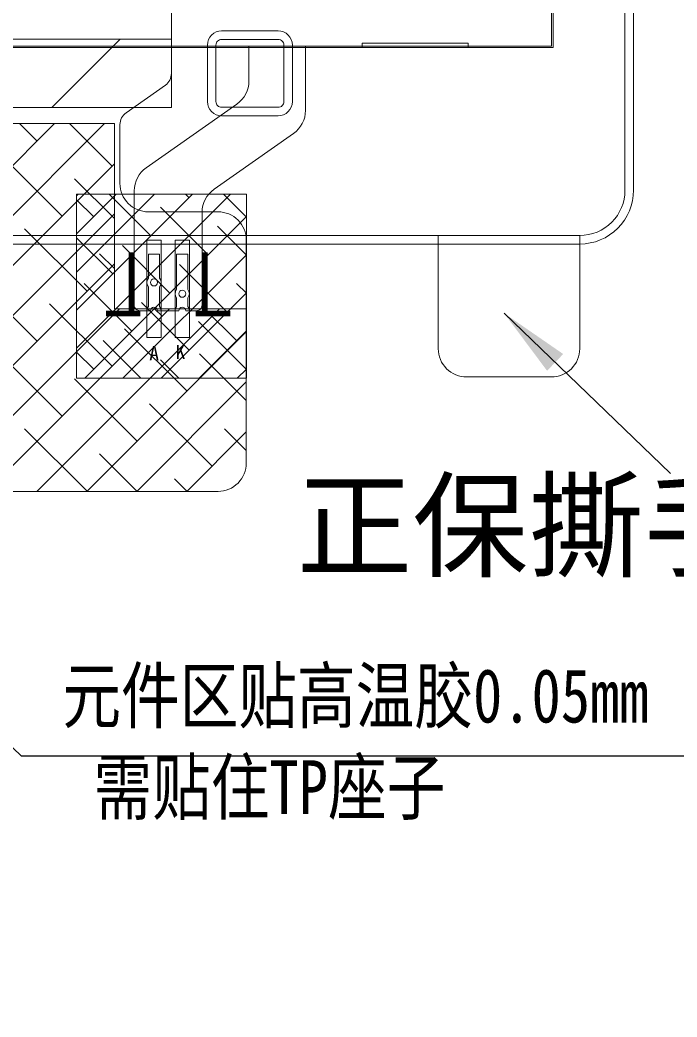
# Model space of a CAD drawing. Header units: inches. Extents: x 4091 to 6273, y -6229 to -5636.
# Drawn here: x 5843.1 to 5866.33, y -5969.12 to -5933.88 of the extents above; entities that cross this region are included whole.
import ezdxf

# ---------------------------------------------------------------- set-up
doc = ezdxf.new("R2010")
doc.units = ezdxf.units.IN
doc.header["$LTSCALE"] = 0.5
doc.header["$MEASUREMENT"] = 0
doc.layers.get('0').update_dxf_attribs({"lineweight": 0})
for name, color, linetype, lineweight in [('COVER LENS', 6, 'Continuous', 0), ('DIM', 4, 'Continuous', 0), ('LCM', 2, 'Continuous', 0), ('保护膜', 5, 'Continuous', 0), ('标注', 3, 'Continuous', 13)]:
    doc.layers.add(name, color=color, linetype=linetype, lineweight=lineweight)
doc.styles.add('G1', font='')
doc.styles.get("Standard").update_dxf_attribs({"font": ''})
doc.styles.add('宋体', font='', dxfattribs={"width": 0.8, "height": 3.5})
doc.styles.get('G1').set_extended_font_data('SimSun')
doc.styles.get('Standard').set_extended_font_data('SimSun')
doc.styles.get('宋体').set_extended_font_data('SimSun')
doc.dimstyles.new('123', dxfattribs={"dimtxt": 1.5, "dimasz": 1.2, "dimexe": 0.5, "dimexo": 0.5, "dimgap": 0.8, "dimtad": 1, "dimdsep": 46, "dimtxsty": 'Standard', "dimcen": 2.5, "dimadec": 0, "dimazin": 0, "dimtp": 0.01, "dimtm": 0.01, "dimtfac": 1, "dimtofl": 0, "dimtmove": 0, "dimatfit": 3, "dimfxl": 1, "dimtolj": 1, "dimtzin": 0, "dimarcsym": 0})
doc.dimstyles.new('ISO-25-3.0', dxfattribs={"dimtxt": 3, "dimasz": 2.5, "dimexe": 1.25, "dimexo": 0, "dimgap": 0.4, "dimtad": 1, "dimdsep": 46, "dimtxsty": 'Standard', "dimcen": 2.5, "dimadec": 0, "dimazin": 0, "dimtfac": 1, "dimtmove": 0, "dimatfit": 3, "dimfxl": 1, "dimarcsym": 0})

msp = doc.modelspace()

# ---------------------------------------------------------------- hatches: boundary and pattern name
at = {"layer": 'LCM'}
h = msp.add_hatch(dxfattribs=at)
h.set_pattern_fill('ANSI31', color=256)
h.set_pattern_definition([(45, (-2347.6354, -4838.7592), (-2.245064, 2.245064), [])])
h.paths.add_polyline_path([(5848.4547, -5934.5513), (5810.6494, -5934.5513), (5810.6494, -5936.9713), (5848.4547, -5936.9713)])
h = msp.add_hatch(dxfattribs=at)
h.set_pattern_fill('ANSI38', color=256, scale=10, style=0)
h.set_pattern_definition([(45, (2149.0691, -1833.4077), (-0.88388348, 0.88388348), []), (135, (2149.0691, -1833.4077), (-2.65165043, 0.88388348), [3.125, -1.875])])
edge = h.paths.add_edge_path()
edge.add_line((5846.4371, -5944.0881), (5851.1029, -5944.0881))
edge.add_line((5851.1029, -5944.0881), (5851.1029, -5949.5375))
edge.add_arc((5850.1029, -5949.5375), 1, -90, 0, ccw=False)
edge.add_line((5850.1029, -5950.5375), (5835.2929, -5950.5375))
edge.add_arc((5835.2929, -5952.0375), 1.5, 90, 180)
edge.add_line((5833.7929, -5952.0375), (5833.7929, -5999.2613))
edge.add_line((5833.7929, -5999.2613), (5825.7929, -5999.2613))
edge.add_line((5825.7929, -5999.2613), (5825.7929, -5952.0375))
edge.add_arc((5824.2929, -5952.0375), 1.5, 0, 90)
edge.add_line((5824.2929, -5950.5375), (5809.3929, -5950.5375))
edge.add_arc((5809.3929, -5949.5375), 1, 180, 270, ccw=False)
edge.add_line((5808.3929, -5949.5375), (5808.3929, -5938.5375))
edge.add_arc((5809.3929, -5938.5375), 1, 90, 180, ccw=False)
edge.add_line((5809.3929, -5937.5375), (5846.4371, -5937.5375))
edge.add_line((5846.4371, -5937.5375), (5846.4371, -5944.0881))
h = msp.add_hatch(dxfattribs=at)
h.set_pattern_fill('ANSI38', color=256, scale=0.3, style=0)
h.set_pattern_definition([(45, (5675.98205, -5717.2261), (-0.6735192, 0.6735192), []), (135, (5675.98205, -5717.2261), (-2.0205576, 0.6735192), [2.38125, -1.42875])])
h.paths.add_polyline_path([(5851.1049, -5940.0359), (5851.1049, -5946.5359), (5845.1049, -5946.5359), (5845.1049, -5940.0359)])

# ---------------------------------------------------------------- linework, layer by layer
at = {"layer": 'COVER LENS', "lineweight": 0}
for points in [[(5794.7909, -5796.6961), (5794.7909, -5939.8961, 0.4142136), (5796.6909, -5941.7961), (5862.8909, -5941.7961, 0.4142136), (5864.7909, -5939.8961), (5864.7909, -5796.6961, 0.4142136), (5862.8909, -5794.7961), (5796.6909, -5794.7961, 0.4142136)], [(5850.2309, -5937.2636), (5852.2309, -5937.2636, 0.4142136), (5852.7309, -5936.7636), (5852.7309, -5934.7636, 0.4142136), (5852.2309, -5934.2636), (5850.2309, -5934.2636, 0.4142136), (5849.7309, -5934.7636), (5849.7309, -5936.7636, 0.4142136)], [(5850.2309, -5936.9636), (5852.2309, -5936.9636, 0.4142136), (5852.4309, -5936.7636), (5852.4309, -5934.7636, 0.4142136), (5852.2309, -5934.5636), (5850.2309, -5934.5636, 0.4142136), (5850.0309, -5934.7636), (5850.0309, -5936.7636, 0.4142136)]]:
    msp.add_lwpolyline(points, format="xyb", close=True, dxfattribs=at)
at = {"layer": 'LCM'}
for p, q in [((5861.9489, -5804.2693), (5861.9489, -5934.8513)), ((5804.3854, -5934.8513), (5855.1964, -5934.8513)), ((5855.1964, -5934.7013), (5858.9483, -5934.7013)), ((5855.1964, -5934.7013), (5855.1964, -5934.8513)), ((5855.1964, -5934.7013), (5855.1964, -5934.8513)), ((5855.1964, -5934.8513), (5861.9489, -5934.8513)), ((5858.9483, -5934.7013), (5858.9483, -5934.8513))]:
    msp.add_line(p, q, dxfattribs=at)
for points in [[(5797.6829, -5934.8013), (5861.8989, -5934.8013), (5861.8989, -5804.3193), (5797.6829, -5804.3193)], [(5848.4547, -5934.5513), (5810.6494, -5934.5513), (5810.6494, -5936.9713), (5848.4547, -5936.9713)], [(5851.1049, -5940.0359), (5851.1049, -5946.5359), (5845.1049, -5946.5359), (5845.1049, -5940.0359)], [(5847.5891, -5941.6538), (5848.0891, -5941.6538), (5848.0891, -5945.1038), (5847.5891, -5945.1038)], [(5847.5891, -5941.6538), (5848.0891, -5941.6538), (5848.0891, -5945.1038), (5847.5891, -5945.1038)], [(5848.5891, -5941.6538), (5849.0891, -5941.6538), (5849.0891, -5945.1038), (5848.5891, -5945.1038)], [(5848.5891, -5941.6538), (5849.0891, -5941.6538), (5849.0891, -5945.1038), (5848.5891, -5945.1038)]]:
    msp.add_lwpolyline(points, close=True, dxfattribs=at)
for points in [[(5848.4547, -5933.2101), (5848.4547, -5935.7721, -0.2443869), (5848.2419, -5936.1813), (5846.8498, -5937.1586, 0.2443869), (5846.6371, -5937.5678), (5846.6371, -5939.6575, 0.4142136), (5847.6371, -5940.6575), (5850.1029, -5940.6575, -0.4142136), (5851.1029, -5941.6575), (5851.1029, -5949.5375, -0.4142136), (5850.1029, -5950.5375), (5835.2929, -5950.5375, 0.4142136), (5833.7929, -5952.0375), (5833.7929, -5961.1235, 0.4142136), (5834.2929, -5961.6235), (5835.2929, -5961.6235, -0.4142136), (5835.7929, -5962.1235), (5835.7929, -5964.1235, -0.4142136), (5835.2929, -5964.6235), (5834.2929, -5964.6235, 0.4142136), (5833.7929, -5965.1235), (5833.7929, -5999.2613, 0.4142136), (5834.2929, -5999.7613), (5834.5429, -5999.7613)], [(5851.1964, -5934.8013), (5851.1964, -5936.0311, -0.2443869), (5850.771, -5936.8496), (5847.5645, -5939.1004, 0.2443869), (5847.1391, -5939.9189), (5847.1391, -5943.9538, 0.4142136), (5847.3391, -5944.1538), (5847.7141, -5944.1538, -1), (5847.9641, -5944.1538), (5848.7141, -5944.1538, -1), (5848.9641, -5944.1538), (5849.3391, -5944.1538, 0.4142136), (5849.5391, -5943.9538), (5849.5391, -5940.6777, -0.2443869), (5849.9645, -5939.8593), (5852.771, -5937.8892, 0.2443869), (5853.1964, -5937.0708), (5853.1964, -5934.8013)], [(5848.0391, -5943.3038), (5848.0391, -5944.0038), (5848.0391, -5943.3038, 0.3333333), (5848.0391, -5943.0038), (5848.0391, -5942.1538), (5847.6391, -5942.1538), (5847.6391, -5943.0038), (5847.6391, -5942.2538)], [(5849.0391, -5943.7038), (5849.0391, -5944.0038), (5849.0391, -5943.7038, 0.3333333), (5849.0391, -5943.4038), (5849.0391, -5942.1538), (5848.6391, -5942.1538), (5848.6391, -5943.4038), (5848.6391, -5942.1538)], [(5847.6391, -5943.0038, 0.3333333), (5847.6391, -5943.3038), (5847.6391, -5944.0038), (5847.6391, -5943.3038)], [(5848.6391, -5943.4038, 0.3333333), (5848.6391, -5943.7038), (5848.6391, -5944.0038), (5848.6391, -5943.7038)], [(5847.5891, -5944.1538, -0.1622777), (5847.6391, -5944.0038, 0.1622777), (5847.5891, -5944.1538), (5847.7141, -5944.1538, -1), (5847.9641, -5944.1538, 1), (5847.7141, -5944.1538)], [(5847.9641, -5944.1538), (5848.0891, -5944.1538, 0.1622777), (5848.0391, -5944.0038, -0.1622777), (5848.0891, -5944.1538)], [(5848.9641, -5944.1538, 1), (5848.7141, -5944.1538, -1), (5848.9641, -5944.1538), (5849.0891, -5944.1538, 0.1622777), (5849.0391, -5944.0038, -0.1622777), (5849.0891, -5944.1538)]]:
    msp.add_lwpolyline(points, format="xyb", dxfattribs=at)
for points in [[(5846.4371, -5944.0881), (5851.1029, -5944.0881), (5851.1029, -5949.5375, -0.4142136), (5850.1029, -5950.5375), (5835.2929, -5950.5375, 0.4142136), (5833.7929, -5952.0375), (5833.7929, -5999.2613), (5825.7929, -5999.2613), (5825.7929, -5952.0375, 0.4142136), (5824.2929, -5950.5375), (5809.3929, -5950.5375, -0.4142136), (5808.3929, -5949.5375), (5808.3929, -5938.5375, -0.4142136), (5809.3929, -5937.5375), (5846.4371, -5937.5375)], [(5848.6391, -5944.0038, 0.1622777), (5848.5891, -5944.1538, -0.1622777)]]:
    msp.add_lwpolyline(points, format="xyb", close=True, dxfattribs=at)
at = {"layer": 'LCM', "const_width": 0.2}
for points in [[(5847.0391, -5942.0915), (5847.0391, -5944.1568)], [(5849.6391, -5942.0915), (5849.6391, -5944.1568)], [(5847.3614, -5944.2538), (5846.1391, -5944.2538)], [(5849.3167, -5944.2538), (5850.5391, -5944.2538)]]:
    msp.add_lwpolyline(points, dxfattribs=at)
at = {"layer": 'LCM'}
for points in [[(5848.0391, -5942.2538), (5848.0391, -5943.0038)], [(5849.0391, -5942.2538), (5849.0391, -5943.4038)], [(5848.5891, -5944.1538), (5848.7141, -5944.1538)]]:
    msp.add_lwpolyline(points, dxfattribs=at)
for centre in [(5847.8391, -5943.1538), (5847.8391, -5943.1538), (5848.8391, -5943.5538), (5848.8391, -5943.5538)]:
    msp.add_circle(centre, 0.125, dxfattribs=at)
at = {"layer": '保护膜', "color": 3, "linetype": 'Continuous'}
for points in [[(5795.0909, -5796.6961), (5795.0909, -5939.8961, 0.4142136), (5796.6909, -5941.4961), (5862.8909, -5941.4961, 0.4142136), (5864.4909, -5939.8961), (5864.4909, -5796.6961, 0.4142136), (5862.8909, -5795.0961), (5796.6909, -5795.0961, 0.4142136)], [(5861.8909, -5946.4961), (5858.8909, -5946.4961, -0.4142136), (5857.8909, -5945.4961), (5857.8909, -5941.4961), (5862.8909, -5941.4961), (5862.8909, -5945.4961, -0.4142136)]]:
    msp.add_lwpolyline(points, format="xyb", close=True, dxfattribs=at)

# ---------------------------------------------------------------- texts
at = {"color": 3, "char_height": 1.9008, "width": 40.452013, "attachment_point": 1, "style": '宋体'}
for s, insert in [('元件区贴高温胶0.05mm', (5844.5999, -5956.8075)), ('需贴住TP座子', (5845.6992, -5960.0419))]:
    msp.add_mtext(s, dxfattribs=dict(at, insert=insert))
at = {"layer": 'DIM', "color": 1, "insert": (5852.8815, -5950.2461), "char_height": 3, "attachment_point": 1}
msp.add_mtext_dynamic_manual_height_columns('正保撕手(磨砂材质)', width=39.077267, gutter_width=1, heights=[0], dxfattribs=at)
at = {"layer": 'LCM', "char_height": 0.5, "width": 6.909688, "attachment_point": 1, "style": 'G1'}
for s, insert in [('{\\C0;A}', (5847.6738, -5945.4039)), ('{\\C0;A}', (5847.6738, -5945.4039)), ('{\\C0;K}', (5848.6025, -5945.3608)), ('{\\C0;K}', (5848.6025, -5945.3608))]:
    msp.add_mtext(s, dxfattribs=dict(at, insert=insert))

# ---------------------------------------------------------------- leaders
at = {"layer": 'DIM'}
msp.add_leader([(5860.2217, -5944.2453), (5866.0951, -5949.9057)], dimstyle='ISO-25-3.0', override={"dimgap": 0.4, "dimtad": 0, "dimfxl": 0.8}, dxfattribs=at)
at = {"layer": '标注', "color": 3}
msp.add_leader([(5830.6507, -5948.0878), (5843.1396, -5959.8833), (5882.1774, -5959.8833)], dimstyle='123', override={"dimtxt": 2.5, "dimasz": 1.5, "dimgap": 0.8, "dimtad": 0, "dimdec": 3, "dimtxsty": '宋体', "dimtdec": 3, "dimfxl": 0.5, "dimarcsym": 1}, dxfattribs=at)

doc.saveas('drawing.dxf')
